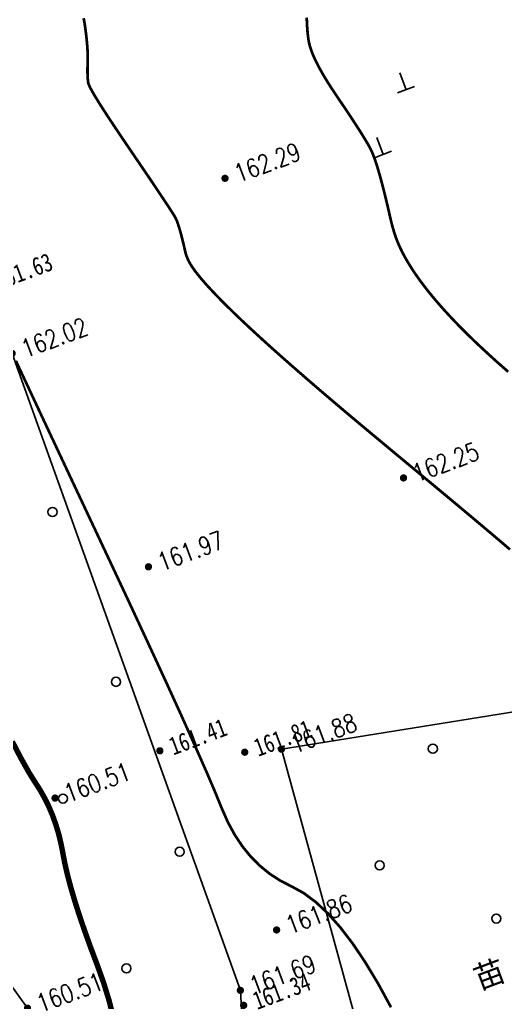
# Model space of a CAD drawing. Header units: millimetres. Extents: x -1471591 to 944464, y -468930 to 547002.
# Drawn here: x 565759 to 592537, y -132109 to -77933 of the extents above; entities that cross this region are included whole.
import ezdxf
from ezdxf.enums import TextEntityAlignment as Align

# ---------------------------------------------------------------- set-up
doc = ezdxf.new("R2010")
doc.units = ezdxf.units.MM
doc.header["$LTSCALE"] = 10
for name, color, linetype in [('DGX', 252, 'Continuous'), ('DLDW', 8, 'Continuous'), ('DMTZ', 252, 'Continuous'), ('GCD', 252, 'Continuous'), ('ZBTZ', 252, 'Continuous')]:
    doc.layers.add(name, color=color, linetype=linetype)
doc.styles.get("Standard").update_dxf_attribs({"font": 'simplex.shx', "width": 0.8, "bigfont": 'hztxt.shx'})
doc.styles.add('宋体', font='', dxfattribs={"height": 1.25, "bigfont": 'hztxt.shx'})
doc.styles.get('宋体').set_extended_font_data('SimSun')
doc.linetypes.add('1161', pattern='A,0,[149,AAA.SHX,S=0.15,R=0,X=0,Y=0],-1.6', length=1.6)
doc.linetypes.add('X33', pattern='A,2,[150,symbolx.shx,S=1,R=0,X=0,Y=1],1e-11', length=2)
doc.linetypes.add('X34', pattern='A,2,[150,symbolx.shx,S=1,R=0,X=0,Y=0],1e-11', length=2)

# ---------------------------------------------------------------- blocks, each defined once
blk = doc.blocks.new('GC244')
for p, q in [((1, 0), (1, 2)), ((0, 0), (2, 0))]:
    blk.add_line(p, q)
blk = doc.blocks.new('gc170')
at = {"linetype": 'Continuous'}
blk.add_circle((0, 0), 0.5, dxfattribs=at)
blk = doc.blocks.new('GC200')
at = {"layer": 'GCD', "const_width": 0.2, "flags": 128}
blk.add_lwpolyline([(-0.1, 0, 1), (0.1, 0, 1)], format="xyb", close=True, dxfattribs=at)
blk = doc.blocks.new('地形')
at = {"color": 0, "linetype": 'Continuous', "const_width": 0.3, "flags": 128}
blk.add_lwpolyline([(65.657, -186.105), (65.793, -187.178), (65.923, -188.021), (66.049, -188.635), (66.158, -189.137), (66.238, -189.646), (66.29, -190.161), (66.312, -190.682), (66.306, -191.21), (66.272, -191.744), (66.209, -192.285), (66.117, -192.832), (66.018, -193.414), (65.933, -194.059), (65.863, -194.767), (65.807, -195.538), (65.766, -196.372), (65.74, -197.27), (65.727, -198.23), (65.73, -199.254), (65.716, -200.295), (65.657, -201.309), (65.551, -202.295)], dxfattribs=at)
at = {"layer": 'DGX', "color": 252, "linetype": 'Continuous', "const_width": 0.15}
for points in [[(83.316, -150.131), (83.304, -150.207), (83.293, -150.276), (83.282, -150.34), (83.272, -150.397), (83.262, -150.449), (83.252, -150.496), (83.242, -150.539), (83.233, -150.581), (83.223, -150.624), (83.214, -150.666), (83.205, -150.707), (83.195, -150.749), (83.186, -150.79), (83.176, -150.83), (83.167, -150.871), (83.157, -150.911), (83.148, -150.95), (83.138, -150.989), (83.129, -151.028), (83.119, -151.067), (83.11, -151.105), (83.1, -151.143), (83.091, -151.18), (83.081, -151.218), (83.072, -151.254), (83.062, -151.291), (83.053, -151.327), (83.044, -151.363), (83.034, -151.398), (83.025, -151.433), (83.015, -151.468), (83.006, -151.502), (82.996, -151.537), (82.987, -151.57), (82.977, -151.604), (82.968, -151.637), (82.958, -151.669), (82.949, -151.702), (82.939, -151.734), (82.93, -151.765), (82.92, -151.796), (82.911, -151.827), (82.901, -151.858), (82.892, -151.888), (82.882, -151.918), (82.873, -151.948), (82.863, -151.977), (82.854, -152.006), (82.844, -152.034), (82.835, -152.062), (82.825, -152.09), (82.816, -152.118), (82.806, -152.145), (82.797, -152.171), (82.787, -152.198), (82.778, -152.224), (82.768, -152.25), (82.759, -152.275), (82.749, -152.3), (82.74, -152.325), (82.73, -152.349), (82.721, -152.373), (82.711, -152.397), (82.702, -152.42), (82.693, -152.443), (82.683, -152.466), (82.674, -152.489), (82.665, -152.512), (82.656, -152.534), (82.647, -152.556), (82.638, -152.577), (82.629, -152.599), (82.62, -152.62), (82.611, -152.641), (82.603, -152.663), (82.594, -152.683), (82.586, -152.704), (82.578, -152.725), (82.57, -152.745), (82.562, -152.765), (82.554, -152.786), (82.546, -152.805), (82.538, -152.825), (82.531, -152.845), (82.523, -152.864), (82.516, -152.884), (82.509, -152.903), (82.502, -152.922), (82.495, -152.94), (82.488, -152.959), (82.481, -152.978), (82.474, -152.996), (82.468, -153.014), (82.462, -153.032), (82.455, -153.05), (82.449, -153.068), (82.443, -153.085), (82.437, -153.102), (82.431, -153.12), (82.425, -153.137), (82.42, -153.154), (82.414, -153.17), (82.409, -153.187), (82.404, -153.203), (82.398, -153.219), (82.393, -153.235), (82.388, -153.251), (82.384, -153.267), (82.379, -153.283), (82.374, -153.298), (82.37, -153.313), (82.365, -153.328), (82.361, -153.343), (82.357, -153.358), (82.353, -153.373), (82.349, -153.387), (82.345, -153.401), (82.341, -153.416), (82.338, -153.43), (82.334, -153.443), (82.331, -153.457), (82.328, -153.47), (82.324, -153.484), (82.321, -153.497), (82.318, -153.51), (82.316, -153.523), (82.313, -153.536), (82.311, -153.55), (82.309, -153.564), (82.307, -153.58), (82.306, -153.596), (82.305, -153.613), (82.304, -153.631), (82.303, -153.65), (82.303, -153.669), (82.304, -153.691), (82.305, -153.714), (82.306, -153.739), (82.308, -153.766), (82.311, -153.794), (82.314, -153.824), (82.317, -153.856), (82.321, -153.89), (82.326, -153.925), (82.331, -153.962), (82.336, -154), (82.342, -154.041), (82.349, -154.083), (82.356, -154.127), (82.363, -154.172), (82.371, -154.22), (82.38, -154.269), (82.389, -154.319), (82.398, -154.372), (82.408, -154.426), (82.419, -154.481), (82.43, -154.539), (82.441, -154.598), (82.453, -154.659), (82.466, -154.722), (82.479, -154.786), (82.492, -154.852), (82.506, -154.92), (82.521, -154.99), (82.536, -155.061), (82.551, -155.134), (82.568, -155.209), (82.584, -155.285), (82.601, -155.363), (82.619, -155.443), (82.637, -155.525), (82.655, -155.608), (82.674, -155.693), (82.694, -155.779), (82.714, -155.868), (82.735, -155.958), (82.756, -156.05), (82.777, -156.143), (82.799, -156.239), (82.822, -156.335), (82.845, -156.434), (82.869, -156.535), (82.893, -156.637), (82.917, -156.74), (82.942, -156.846), (82.968, -156.953), (82.994, -157.062), (83.021, -157.173), (83.048, -157.285), (83.075, -157.399), (83.103, -157.514), (83.131, -157.629), (83.159, -157.744), (83.187, -157.859), (83.215, -157.974), (83.243, -158.09), (83.271, -158.205), (83.299, -158.32), (83.327, -158.434), (83.355, -158.547), (83.382, -158.657), (83.408, -158.767), (83.435, -158.874), (83.46, -158.98), (83.486, -159.084), (83.511, -159.187), (83.535, -159.288), (83.559, -159.387), (83.582, -159.484), (83.606, -159.58), (83.628, -159.674), (83.651, -159.766), (83.672, -159.857), (83.694, -159.946), (83.715, -160.034), (83.735, -160.119), (83.755, -160.203), (83.775, -160.286), (83.794, -160.366), (83.813, -160.445), (83.831, -160.523), (83.849, -160.598), (83.866, -160.672), (83.883, -160.744), (83.9, -160.815), (83.916, -160.884), (83.932, -160.951), (83.947, -161.017), (83.962, -161.08), (83.976, -161.143), (83.99, -161.203), (84.004, -161.262), (84.017, -161.319), (84.029, -161.375), (84.042, -161.428), (84.053, -161.48), (84.065, -161.531), (84.076, -161.58), (84.086, -161.627), (84.096, -161.672), (84.106, -161.716), (84.115, -161.758), (84.124, -161.798), (84.132, -161.837), (84.14, -161.874), (84.147, -161.909), (84.154, -161.943), (84.161, -161.974), (84.167, -162.005), (84.172, -162.033), (84.178, -162.06), (84.182, -162.085), (84.187, -162.109), (84.191, -162.131), (84.194, -162.151), (84.198, -162.172), (84.201, -162.191), (84.203, -162.211), (84.206, -162.229), (84.208, -162.247), (84.209, -162.265), (84.211, -162.282), (84.212, -162.299), (84.213, -162.316), (84.214, -162.335), (84.215, -162.354), (84.216, -162.373), (84.216, -162.393), (84.217, -162.414), (84.217, -162.435), (84.217, -162.457), (84.217, -162.48), (84.217, -162.503), (84.216, -162.527), (84.216, -162.551), (84.215, -162.576), (84.214, -162.602), (84.213, -162.628), (84.212, -162.655), (84.211, -162.683), (84.21, -162.711), (84.208, -162.739), (84.206, -162.769), (84.204, -162.799), (84.202, -162.829), (84.2, -162.86), (84.198, -162.892), (84.195, -162.925), (84.193, -162.958), (84.19, -162.991), (84.187, -163.026), (84.184, -163.06), (84.181, -163.096), (84.177, -163.132), (84.174, -163.169), (84.17, -163.206), (84.166, -163.244), (84.162, -163.282), (84.158, -163.322), (84.154, -163.361), (84.15, -163.402), (84.145, -163.443), (84.14, -163.484), (84.135, -163.527), (84.13, -163.569), (84.125, -163.613), (84.12, -163.657), (84.114, -163.702), (84.109, -163.747), (84.103, -163.793), (84.097, -163.839), (84.091, -163.887), (84.085, -163.934), (84.078, -163.983), (84.072, -164.032), (84.065, -164.081), (84.058, -164.132), (84.051, -164.182), (84.045, -164.235), (84.041, -164.29), (84.038, -164.349), (84.037, -164.41), (84.038, -164.475), (84.04, -164.542), (84.045, -164.612), (84.051, -164.686), (84.059, -164.763), (84.072, -164.846), (84.088, -164.934), (84.108, -165.027), (84.131, -165.125), (84.158, -165.229), (84.188, -165.338), (84.223, -165.452), (84.261, -165.572), (84.302, -165.697), (84.347, -165.827), (84.396, -165.962), (84.449, -166.103), (84.505, -166.249), (84.564, -166.4), (84.628, -166.556), (84.695, -166.718), (84.766, -166.885), (84.84, -167.057), (84.918, -167.235), (85, -167.418), (85.085, -167.606), (85.174, -167.799), (85.266, -167.998), (85.363, -168.202), (85.462, -168.411), (85.566, -168.626), (85.673, -168.846), (85.784, -169.071), (85.898, -169.301), (86.016, -169.537), (86.138, -169.778), (86.263, -170.024), (86.392, -170.275), (86.525, -170.532), (86.661, -170.794), (86.801, -171.062), (86.945, -171.334), (87.092, -171.612), (87.243, -171.895), (87.398, -172.184), (87.556, -172.477), (87.718, -172.776), (87.883, -173.08), (88.052, -173.39), (88.225, -173.705), (88.401, -174.025), (88.581, -174.35), (88.765, -174.681), (88.952, -175.017), (89.143, -175.358), (89.338, -175.704), (89.536, -176.056), (89.738, -176.413), (89.944, -176.775), (90.153, -177.143), (90.364, -177.513), (90.575, -177.883), (90.786, -178.253), (90.997, -178.622), (91.208, -178.991), (91.42, -179.36), (91.631, -179.729), (91.842, -180.098), (92.052, -180.463), (92.258, -180.823), (92.461, -181.177), (92.66, -181.526), (92.855, -181.869), (93.047, -182.206), (93.235, -182.537), (93.42, -182.863), (93.601, -183.182), (93.779, -183.497), (93.953, -183.805), (94.123, -184.108), (94.29, -184.405), (94.454, -184.696), (94.614, -184.982), (94.77, -185.262), (94.923, -185.536), (95.072, -185.805)], [(94.853, -154.407), (94.837, -154.452), (94.822, -154.496), (94.807, -154.54), (94.793, -154.584), (94.779, -154.627), (94.765, -154.67), (94.751, -154.713), (94.737, -154.755), (94.724, -154.796), (94.711, -154.838), (94.699, -154.878), (94.687, -154.919), (94.675, -154.959), (94.663, -154.998), (94.652, -155.037), (94.641, -155.076), (94.63, -155.114), (94.619, -155.152), (94.609, -155.19), (94.599, -155.227), (94.589, -155.263), (94.58, -155.299), (94.571, -155.335), (94.562, -155.37), (94.554, -155.405), (94.546, -155.44), (94.538, -155.474), (94.53, -155.508), (94.523, -155.541), (94.516, -155.574), (94.509, -155.607), (94.503, -155.641), (94.497, -155.674), (94.491, -155.708), (94.486, -155.742), (94.481, -155.775), (94.477, -155.81), (94.472, -155.844), (94.468, -155.879), (94.465, -155.915), (94.462, -155.951), (94.459, -155.988), (94.457, -156.026), (94.455, -156.065), (94.453, -156.104), (94.452, -156.144), (94.451, -156.184), (94.451, -156.226), (94.45, -156.268), (94.451, -156.31), (94.451, -156.354), (94.453, -156.397), (94.454, -156.442), (94.456, -156.487), (94.458, -156.533), (94.461, -156.58), (94.464, -156.627), (94.467, -156.676), (94.471, -156.724), (94.475, -156.774), (94.479, -156.824), (94.484, -156.875), (94.489, -156.926), (94.495, -156.978), (94.501, -157.031), (94.507, -157.084), (94.514, -157.139), (94.521, -157.193), (94.529, -157.249), (94.537, -157.305), (94.545, -157.362), (94.554, -157.42), (94.563, -157.478), (94.572, -157.537), (94.582, -157.596), (94.592, -157.657), (94.603, -157.718), (94.614, -157.779), (94.625, -157.842), (94.637, -157.905), (94.649, -157.968), (94.661, -158.033), (94.674, -158.098), (94.687, -158.164), (94.701, -158.23), (94.715, -158.297), (94.729, -158.365), (94.744, -158.433), (94.759, -158.503), (94.775, -158.572), (94.791, -158.643), (94.807, -158.714), (94.824, -158.786), (94.841, -158.858), (94.858, -158.93), (94.875, -159.003), (94.892, -159.075), (94.909, -159.147), (94.926, -159.219), (94.944, -159.291), (94.961, -159.363), (94.978, -159.435), (94.996, -159.506), (95.012, -159.576), (95.029, -159.646), (95.046, -159.714), (95.062, -159.782), (95.078, -159.85), (95.094, -159.917), (95.109, -159.982), (95.125, -160.048), (95.14, -160.112), (95.155, -160.176), (95.169, -160.239), (95.184, -160.301), (95.198, -160.363), (95.212, -160.424), (95.226, -160.484), (95.239, -160.544), (95.252, -160.602), (95.266, -160.661), (95.278, -160.718), (95.291, -160.774), (95.303, -160.83), (95.316, -160.886), (95.328, -160.94), (95.339, -160.994), (95.351, -161.047), (95.362, -161.099), (95.373, -161.151), (95.384, -161.202), (95.395, -161.252), (95.405, -161.301), (95.415, -161.35), (95.425, -161.398), (95.435, -161.445), (95.444, -161.492), (95.453, -161.537), (95.463, -161.583), (95.471, -161.627), (95.48, -161.671), (95.488, -161.714), (95.496, -161.756), (95.504, -161.797), (95.512, -161.838), (95.519, -161.878), (95.527, -161.918), (95.534, -161.956), (95.54, -161.994), (95.547, -162.031), (95.553, -162.068), (95.559, -162.104), (95.565, -162.139), (95.571, -162.173), (95.576, -162.207), (95.582, -162.24), (95.587, -162.272), (95.591, -162.304), (95.596, -162.336), (95.6, -162.368), (95.604, -162.401), (95.608, -162.434), (95.611, -162.468), (95.614, -162.501), (95.617, -162.535), (95.62, -162.569), (95.622, -162.605), (95.624, -162.642), (95.626, -162.681), (95.627, -162.72), (95.628, -162.761), (95.629, -162.803), (95.629, -162.846), (95.629, -162.891), (95.629, -162.936), (95.629, -162.983), (95.628, -163.032), (95.627, -163.081), (95.626, -163.132), (95.624, -163.184), (95.622, -163.237), (95.62, -163.292), (95.617, -163.347), (95.614, -163.404), (95.611, -163.462), (95.608, -163.522), (95.604, -163.583), (95.6, -163.645), (95.595, -163.708), (95.591, -163.772), (95.585, -163.838), (95.58, -163.905), (95.575, -163.973), (95.569, -164.042), (95.562, -164.113), (95.556, -164.185), (95.549, -164.258), (95.542, -164.332), (95.534, -164.408), (95.527, -164.485), (95.519, -164.563), (95.51, -164.642), (95.502, -164.723), (95.493, -164.805), (95.483, -164.888), (95.474, -164.972), (95.464, -165.058), (95.454, -165.145), (95.443, -165.233), (95.432, -165.322), (95.421, -165.413), (95.41, -165.504), (95.398, -165.597), (95.386, -165.692), (95.374, -165.787), (95.361, -165.884), (95.348, -165.982), (95.335, -166.081), (95.321, -166.182), (95.307, -166.284), (95.293, -166.387), (95.28, -166.491), (95.267, -166.597), (95.255, -166.705), (95.245, -166.815), (95.235, -166.926), (95.226, -167.038), (95.219, -167.153), (95.213, -167.269), (95.208, -167.387), (95.206, -167.507), (95.206, -167.629), (95.208, -167.753), (95.213, -167.879), (95.221, -168.007), (95.23, -168.138), (95.243, -168.27), (95.257, -168.404), (95.274, -168.541), (95.294, -168.679), (95.316, -168.82), (95.34, -168.963), (95.367, -169.108), (95.396, -169.254), (95.427, -169.403), (95.461, -169.554), (95.497, -169.707), (95.536, -169.862), (95.577, -170.019), (95.621, -170.179), (95.667, -170.34), (95.715, -170.503), (95.766, -170.669), (95.819, -170.836), (95.875, -171.006), (95.933, -171.177), (95.993, -171.351), (96.056, -171.527), (96.121, -171.705), (96.189, -171.884), (96.259, -172.066), (96.332, -172.25), (96.407, -172.436), (96.484, -172.625), (96.564, -172.815), (96.646, -173.007), (96.73, -173.201), (96.817, -173.398), (96.907, -173.596), (96.999, -173.797), (97.093, -173.999), (97.189, -174.204), (97.288, -174.411), (97.39, -174.62), (97.494, -174.83), (97.6, -175.043), (97.709, -175.258), (97.82, -175.475), (97.933, -175.695), (98.049, -175.916), (98.168, -176.139), (98.288, -176.364), (98.411, -176.592)]]:
    blk.add_lwpolyline(points, dxfattribs=at)
at = {"layer": 'DGX', "color": 252, "linetype": 'Continuous', "const_width": 0.15, "flags": 128}
blk.add_lwpolyline([(73.2, -166.514), (73.327, -168.098), (73.481, -170.02), (73.664, -172.279), (73.875, -174.877), (74.114, -177.812), (74.353, -180.775), (74.561, -183.455), (74.74, -185.853), (74.889, -187.968), (75.008, -189.801), (75.098, -191.351), (75.157, -192.618), (75.187, -193.602), (75.233, -194.424), (75.341, -195.204), (75.511, -195.941), (75.742, -196.635), (76.036, -197.286), (76.391, -197.895), (76.808, -198.462), (77.287, -198.985), (77.776, -199.552), (78.226, -200.249), (78.635, -201.074), (79.005, -202.029), (79.334, -203.113), (79.623, -204.326), (79.873, -205.669), (80.082, -207.14)], dxfattribs=at)
at = {"layer": 'DMTZ', "linetype": 'X34', "elevation": 314.037, "flags": 128}
blk.add_lwpolyline([(60.098, -148.367), (72.54, -149.293), (73.154, -166.06), (72.629, -203.358), (70.612, -209.838)], dxfattribs=at)
at = {"layer": 'DMTZ', "linetype": 'X33', "elevation": 152.25, "flags": 128}
blk.add_lwpolyline([(75.579, -220.315), (71.28, -214.574), (63.796, -204.61), (61.294, -200.163), (59.467, -193.491), (59.525, -191.417)], dxfattribs=at)
at = {"layer": 'ZBTZ', "linetype": '1161', "elevation": 314.132}
blk.add_lwpolyline([(79.409, -191.697), (76.762, -220.97), (92.714, -224.181), (98.481, -195.536), (79.409, -191.697)], dxfattribs=at)
at = {"layer": 'DLDW', "linetype": 'Continuous', "xscale": 0.5, "yscale": 0.5, "zscale": 0.5}
for p in [(98.084, -160.054, 152.25), (95.651, -162.956, 152.25)]:
    blk.add_blockref('GC244', p, dxfattribs=at)
at = {"layer": 'GCD'}
ref = blk.add_blockref('GC200', (87.527, -161.13, 314.544), dxfattribs=at)
ref.add_attrib('height', '162.29', dxfattribs={"height": 1, "width": 0.8}).set_placement((88.127, -161.13, 314.544), align=Align.MIDDLE_LEFT)
at = {"layer": 'GCD', "linetype": 'Continuous'}
ref = blk.add_blockref('GC200', (73.102, -162.035, 313.876), dxfattribs=at)
ref.add_attrib('height', '161.63', dxfattribs={"linetype": 'Continuous', "height": 1, "style": '宋体', "width": 0.8}).set_placement((73.702, -162.035, 313.876), align=Align.MIDDLE_LEFT)
at = {"layer": 'GCD'}
ref = blk.add_blockref('GC200', (73.154, -166.06, 314.273), dxfattribs=at)
ref.add_attrib('height', '162.02', dxfattribs={"height": 1, "width": 0.8}).set_placement((73.754, -166.06, 314.273), align=Align.MIDDLE_LEFT)
ref = blk.add_blockref('GC200', (76.067, -179.71, 314.216), dxfattribs=at)
ref.add_attrib('height', '161.97', dxfattribs={"height": 1, "width": 0.8}).set_placement((76.667, -179.71, 314.216), align=Align.MIDDLE_LEFT)
ref = blk.add_blockref('GC200', (90.954, -180.05, 314.499), dxfattribs=at)
ref.add_attrib('height', '162.25', dxfattribs={"height": 1, "width": 0.8}).set_placement((91.554, -180.05, 314.499), align=Align.MIDDLE_LEFT)
at = {"layer": 'GCD', "linetype": 'Continuous'}
ref = blk.add_blockref('GC200', (73.102, -189.432, 313.663), dxfattribs=at)
ref.add_attrib('height', '161.41', dxfattribs={"linetype": 'Continuous', "height": 1, "style": '宋体', "width": 0.8}).set_placement((73.702, -189.432, 313.663), align=Align.MIDDLE_LEFT)
at = {"layer": 'GCD'}
ref = blk.add_blockref('GC200', (66.774, -189.848, 312.756), dxfattribs=at)
ref.add_attrib('height', '160.51', dxfattribs={"height": 1, "width": 0.8}).set_placement((67.374, -189.848, 312.756), align=Align.MIDDLE_LEFT)
at = {"layer": 'GCD', "linetype": 'Continuous'}
ref = blk.add_blockref('GC200', (77.457, -191.146, 314.064), dxfattribs=at)
ref.add_attrib('height', '161.81', dxfattribs={"linetype": 'Continuous', "height": 1, "style": '宋体', "width": 0.8}).set_placement((78.057, -191.146, 314.064), align=Align.MIDDLE_LEFT)
at = {"layer": 'GCD'}
ref = blk.add_blockref('GC200', (79.409, -191.697, 314.132), dxfattribs=at)
ref.add_attrib('height', '161.88', dxfattribs={"height": 1, "width": 0.8}).set_placement((80.009, -191.697, 314.132), align=Align.MIDDLE_LEFT)
ref = blk.add_blockref('GC200', (61.294, -200.163, 312.763), dxfattribs=at)
ref.add_attrib('height', '160.51', dxfattribs={"height": 1, "width": 0.8}).set_placement((61.894, -200.163, 312.763), align=Align.MIDDLE_LEFT)
ref = blk.add_blockref('GC200', (75.668, -200.938, 314.107), dxfattribs=at)
ref.add_attrib('height', '161.86', dxfattribs={"height": 1, "width": 0.8}).set_placement((76.268, -200.938, 314.107), align=Align.MIDDLE_LEFT)
ref = blk.add_blockref('GC200', (72.629, -203.358, 313.941), dxfattribs=at)
ref.add_attrib('height', '161.69', dxfattribs={"height": 1, "width": 0.8}).set_placement((73.229, -203.358, 313.941), align=Align.MIDDLE_LEFT)
at = {"layer": 'GCD', "linetype": 'Continuous'}
ref = blk.add_blockref('GC200', (72.511, -204.194, 313.585), dxfattribs=at)
ref.add_attrib('height', '161.34', dxfattribs={"linetype": 'Continuous', "height": 1, "style": '宋体', "width": 0.8}).set_placement((73.111, -204.194, 313.585), align=Align.MIDDLE_LEFT)
at = {"layer": 'ZBTZ', "linetype": 'Continuous', "xscale": 0.5, "yscale": 0.5}
for p in [(72.172, -175.024, 152.25), (72.172, -185.024, 152.25), (67.172, -190.024, 152.25), (87.238, -194.596, 152.25), (72.172, -195.024, 152.25), (82.238, -199.596, 152.25), (67.172, -200.024, 152.25), (87.238, -204.596, 152.25)]:
    blk.add_blockref('gc170', p, dxfattribs=at)
at = {"layer": 'ZBTZ', "linetype": 'Continuous', "style": '宋体'}
blk.add_text('苗', height=1.25, dxfattribs=at).set_placement((85.796, -207.312, 152.25), align=Align.MIDDLE)

msp = doc.modelspace()

# ---------------------------------------------------------------- block references
at = {"xscale": 1000, "yscale": 1000, "zscale": 1000, "rotation": 20.51376453450802}
msp.add_blockref('地形', (438640.4, 33561.1, -152250), dxfattribs=at)

doc.saveas('drawing.dxf')
